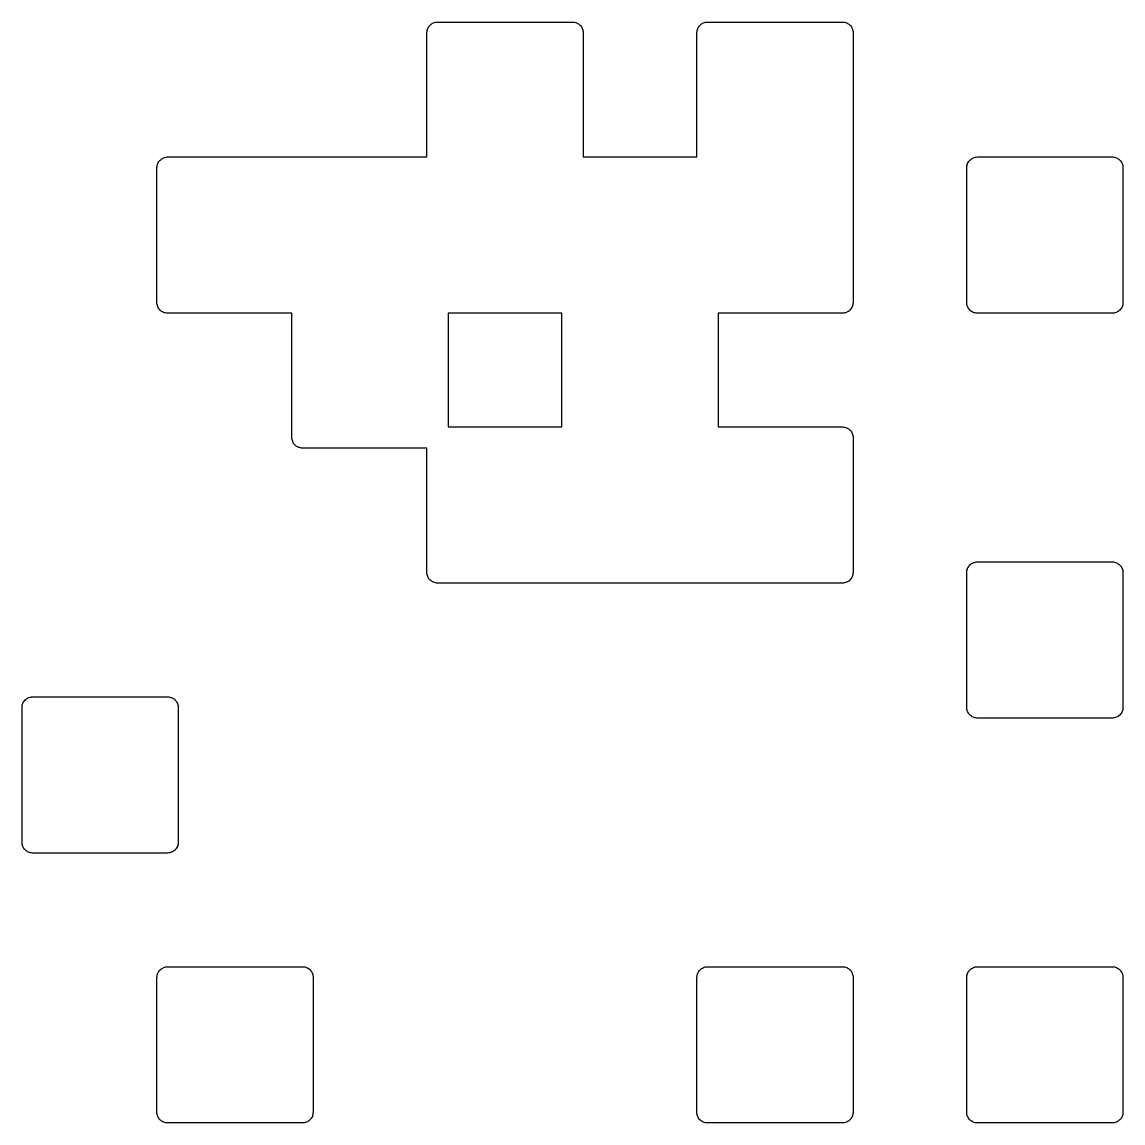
# Model space of a CAD drawing. Extents: x 87.8 to 165.7, y -96.9 to -84.9.
# Drawn here: x 160.48 to 165.66, y -96.24 to -91.06 of the extents above; entities that cross this region are included whole.
import ezdxf

# ---------------------------------------------------------------- set-up
doc = ezdxf.new("R2010")
doc.units = 0
doc.layers.add('BLACK', color=7, linetype='CONTINUOUS')

msp = doc.modelspace()

# ---------------------------------------------------------------- linework, layer by layer
at = {"layer": 'BLACK', "linetype": 'CONTINUOUS'}
for p, q in [((162.41, -91.0658), (162.414, -91.0636)), ((162.414, -91.0634), (162.419, -91.0621)), ((162.414, -91.0635), (162.414, -91.0634)), ((162.414, -91.0636), (162.414, -91.0635)), ((162.419, -91.0621), (162.423, -91.0608)), ((162.423, -91.0608), (162.423, -91.0607)), ((162.423, -91.0607), (162.424, -91.0607)), ((162.424, -91.0607), (162.428, -91.0603)), ((162.428, -91.0603), (162.433, -91.0598)), ((162.433, -91.0598), (163.068, -91.0598)), ((163.068, -91.0598), (163.068, -91.0598)), ((163.068, -91.0598), (163.068, -91.0598)), ((163.068, -91.0598), (163.068, -91.0598)), ((163.068, -91.0598), (163.069, -91.0598)), ((163.069, -91.0598), (163.073, -91.0603)), ((163.073, -91.0603), (163.078, -91.0608)), ((163.078, -91.0608), (163.078, -91.0609)), ((163.078, -91.0609), (163.078, -91.0609)), ((163.078, -91.0609), (163.083, -91.0623)), ((163.083, -91.0623), (163.087, -91.0637)), ((163.087, -91.0637), (163.088, -91.0638)), ((163.088, -91.0638), (163.088, -91.0638)), ((163.088, -91.0638), (163.092, -91.0661)), ((163.68, -91.0658), (163.684, -91.0636)), ((163.684, -91.0634), (163.689, -91.0621)), ((163.684, -91.0635), (163.684, -91.0634)), ((163.684, -91.0636), (163.684, -91.0635)), ((163.689, -91.0621), (163.693, -91.0608)), ((163.693, -91.0608), (163.693, -91.0607)), ((163.693, -91.0607), (163.694, -91.0607)), ((163.694, -91.0607), (163.698, -91.0603)), ((163.698, -91.0603), (163.703, -91.0598)), ((163.703, -91.0598), (164.338, -91.0598)), ((164.338, -91.0598), (164.338, -91.0598)), ((164.338, -91.0598), (164.338, -91.0598)), ((164.338, -91.0598), (164.338, -91.0598)), ((164.338, -91.0598), (164.339, -91.0598)), ((164.339, -91.0598), (164.343, -91.0603)), ((164.343, -91.0603), (164.348, -91.0608)), ((164.348, -91.0608), (164.348, -91.0609)), ((164.348, -91.0609), (164.348, -91.0609)), ((164.348, -91.0609), (164.353, -91.0623)), ((164.353, -91.0623), (164.357, -91.0637)), ((164.357, -91.0637), (164.358, -91.0638)), ((164.358, -91.0638), (164.358, -91.0638)), ((164.358, -91.0638), (164.362, -91.0661)), ((162.383, -91.1091), (162.384, -91.1045)), ((162.383, -91.1094), (162.383, -91.1091)), ((162.383, -91.1095), (162.383, -91.1094)), ((162.383, -91.1098), (162.383, -91.1095)), ((162.383, -91.1095), (162.383, -91.1095)), ((162.383, -91.6948), (162.383, -91.1098)), ((162.384, -91.0994), (162.386, -91.0949)), ((162.384, -91.0996), (162.384, -91.0994)), ((162.384, -91.0997), (162.384, -91.0996)), ((162.384, -91.1045), (162.384, -91.0997)), ((162.386, -91.0949), (162.387, -91.0904)), ((162.387, -91.0901), (162.389, -91.086)), ((162.387, -91.0903), (162.387, -91.0901)), ((162.387, -91.0904), (162.387, -91.0903)), ((162.389, -91.086), (162.392, -91.0818)), ((162.392, -91.0816), (162.395, -91.078)), ((162.392, -91.0817), (162.392, -91.0816)), ((162.392, -91.0818), (162.392, -91.0817)), ((162.395, -91.078), (162.398, -91.0743)), ((162.398, -91.0741), (162.402, -91.0712)), ((162.398, -91.0742), (162.398, -91.0741)), ((162.398, -91.0743), (162.398, -91.0742)), ((162.402, -91.0712), (162.405, -91.0682)), ((162.405, -91.0681), (162.406, -91.068)), ((162.405, -91.0682), (162.405, -91.0681)), ((162.406, -91.068), (162.41, -91.0658)), ((163.092, -91.0661), (163.096, -91.0683)), ((163.096, -91.0683), (163.096, -91.0685)), ((163.096, -91.0685), (163.096, -91.0685)), ((163.096, -91.0685), (163.1, -91.0715)), ((163.1, -91.0715), (163.103, -91.0746)), ((163.103, -91.0746), (163.104, -91.0747)), ((163.104, -91.0747), (163.104, -91.0748)), ((163.104, -91.0748), (163.107, -91.0784)), ((163.107, -91.0784), (163.11, -91.0821)), ((163.11, -91.0821), (163.11, -91.0823)), ((163.11, -91.0823), (163.11, -91.0824)), ((163.11, -91.0824), (163.112, -91.0865)), ((163.112, -91.0865), (163.114, -91.0907)), ((163.114, -91.0907), (163.114, -91.0909)), ((163.114, -91.0909), (163.114, -91.0911)), ((163.114, -91.0911), (163.116, -91.0955)), ((163.116, -91.0955), (163.117, -91.1001)), ((163.117, -91.1001), (163.117, -91.1003)), ((163.117, -91.1003), (163.117, -91.1004)), ((163.117, -91.1004), (163.118, -91.1051)), ((163.118, -91.1051), (163.118, -91.1098)), ((163.118, -91.1098), (163.118, -91.6948)), ((163.653, -91.1091), (163.654, -91.1045)), ((163.653, -91.1094), (163.653, -91.1091)), ((163.653, -91.1095), (163.653, -91.1094)), ((163.653, -91.1098), (163.653, -91.1095)), ((163.653, -91.1095), (163.653, -91.1095)), ((163.653, -91.6948), (163.653, -91.1098)), ((163.654, -91.0994), (163.656, -91.0949)), ((163.654, -91.0996), (163.654, -91.0994)), ((163.654, -91.0997), (163.654, -91.0996)), ((163.654, -91.1045), (163.654, -91.0997)), ((163.656, -91.0949), (163.657, -91.0904)), ((163.657, -91.0901), (163.659, -91.086)), ((163.657, -91.0903), (163.657, -91.0901)), ((163.657, -91.0904), (163.657, -91.0903)), ((163.659, -91.086), (163.662, -91.0818)), ((163.662, -91.0816), (163.665, -91.078)), ((163.662, -91.0817), (163.662, -91.0816)), ((163.662, -91.0818), (163.662, -91.0817)), ((163.665, -91.078), (163.668, -91.0743)), ((163.668, -91.0741), (163.672, -91.0712)), ((163.668, -91.0742), (163.668, -91.0741)), ((163.668, -91.0743), (163.668, -91.0742)), ((163.672, -91.0712), (163.675, -91.0682)), ((163.675, -91.0681), (163.676, -91.068)), ((163.675, -91.0682), (163.675, -91.0681)), ((163.676, -91.068), (163.68, -91.0658)), ((164.362, -91.0661), (164.366, -91.0683)), ((164.366, -91.0683), (164.366, -91.0685)), ((164.366, -91.0685), (164.366, -91.0685)), ((164.366, -91.0685), (164.37, -91.0715)), ((164.37, -91.0715), (164.373, -91.0746)), ((164.373, -91.0746), (164.374, -91.0747)), ((164.374, -91.0747), (164.374, -91.0748)), ((164.374, -91.0748), (164.377, -91.0784)), ((164.377, -91.0784), (164.38, -91.0821)), ((164.38, -91.0821), (164.38, -91.0823)), ((164.38, -91.0823), (164.38, -91.0824)), ((164.38, -91.0824), (164.382, -91.0865)), ((164.382, -91.0865), (164.384, -91.0907)), ((164.384, -91.0907), (164.384, -91.0909)), ((164.384, -91.0909), (164.384, -91.0911)), ((164.384, -91.0911), (164.386, -91.0955)), ((164.386, -91.0955), (164.387, -91.1001)), ((164.387, -91.1001), (164.387, -91.1003)), ((164.387, -91.1003), (164.387, -91.1004)), ((164.387, -91.1004), (164.388, -91.1051)), ((164.388, -91.1051), (164.388, -91.1098)), ((164.388, -91.1098), (164.388, -92.3798)), ((161.114, -91.7344), (161.116, -91.7299)), ((161.114, -91.7346), (161.114, -91.7344)), ((161.114, -91.7347), (161.114, -91.7346)), ((161.114, -91.7395), (161.114, -91.7347)), ((161.116, -91.7299), (161.117, -91.7254)), ((161.117, -91.7251), (161.119, -91.721)), ((161.117, -91.7253), (161.117, -91.7251)), ((161.117, -91.7254), (161.117, -91.7253)), ((161.119, -91.721), (161.122, -91.7168)), ((161.122, -91.7166), (161.125, -91.713)), ((161.122, -91.7167), (161.122, -91.7166)), ((161.122, -91.7168), (161.122, -91.7167)), ((161.125, -91.713), (161.128, -91.7093)), ((161.128, -91.7091), (161.132, -91.7062)), ((161.128, -91.7092), (161.128, -91.7091)), ((161.128, -91.7093), (161.128, -91.7092)), ((161.132, -91.7062), (161.135, -91.7032)), ((161.135, -91.7031), (161.136, -91.703)), ((161.135, -91.7032), (161.135, -91.7031)), ((161.136, -91.703), (161.14, -91.7008)), ((161.14, -91.7008), (161.144, -91.6986)), ((161.144, -91.6984), (161.149, -91.6971)), ((161.144, -91.6985), (161.144, -91.6984)), ((161.144, -91.6986), (161.144, -91.6985)), ((161.149, -91.6971), (161.153, -91.6958)), ((161.153, -91.6958), (161.153, -91.6957)), ((161.153, -91.6957), (161.154, -91.6957)), ((161.154, -91.6957), (161.158, -91.6953)), ((161.158, -91.6953), (161.163, -91.6948)), ((161.163, -91.6948), (162.383, -91.6948)), ((163.118, -91.6948), (163.653, -91.6948)), ((164.924, -91.7344), (164.926, -91.7299)), ((164.924, -91.7346), (164.924, -91.7344)), ((164.924, -91.7347), (164.924, -91.7346)), ((164.924, -91.7395), (164.924, -91.7347)), ((164.926, -91.7299), (164.927, -91.7254)), ((164.927, -91.7251), (164.929, -91.721)), ((164.927, -91.7253), (164.927, -91.7251)), ((164.927, -91.7254), (164.927, -91.7253)), ((164.929, -91.721), (164.932, -91.7168)), ((164.932, -91.7166), (164.935, -91.713)), ((164.932, -91.7167), (164.932, -91.7166)), ((164.932, -91.7168), (164.932, -91.7167)), ((164.935, -91.713), (164.938, -91.7093)), ((164.938, -91.7091), (164.942, -91.7062)), ((164.938, -91.7092), (164.938, -91.7091)), ((164.938, -91.7093), (164.938, -91.7092)), ((164.942, -91.7062), (164.945, -91.7032)), ((164.945, -91.7031), (164.946, -91.703)), ((164.945, -91.7032), (164.945, -91.7031)), ((164.946, -91.703), (164.95, -91.7008)), ((164.95, -91.7008), (164.954, -91.6986)), ((164.954, -91.6984), (164.959, -91.6971)), ((164.954, -91.6985), (164.954, -91.6984)), ((164.954, -91.6986), (164.954, -91.6985)), ((164.959, -91.6971), (164.963, -91.6958)), ((164.963, -91.6958), (164.963, -91.6957)), ((164.963, -91.6957), (164.964, -91.6957)), ((164.964, -91.6957), (164.968, -91.6953)), ((164.968, -91.6953), (164.973, -91.6948)), ((164.973, -91.6948), (165.608, -91.6948)), ((165.608, -91.6948), (165.608, -91.6948)), ((165.608, -91.6948), (165.608, -91.6948)), ((165.608, -91.6948), (165.609, -91.6948)), ((165.608, -91.6948), (165.608, -91.6948)), ((165.609, -91.6948), (165.613, -91.6953)), ((165.613, -91.6953), (165.618, -91.6958)), ((165.618, -91.6958), (165.618, -91.6959)), ((165.618, -91.6959), (165.618, -91.6959)), ((165.618, -91.6959), (165.623, -91.6973)), ((165.623, -91.6973), (165.627, -91.6987)), ((165.627, -91.6987), (165.628, -91.6988)), ((165.628, -91.6988), (165.628, -91.6988)), ((165.628, -91.6988), (165.632, -91.7011)), ((165.632, -91.7011), (165.636, -91.7033)), ((165.636, -91.7033), (165.636, -91.7035)), ((165.636, -91.7035), (165.636, -91.7035)), ((165.636, -91.7035), (165.64, -91.7065)), ((165.64, -91.7065), (165.643, -91.7096)), ((165.643, -91.7096), (165.644, -91.7097)), ((165.644, -91.7097), (165.644, -91.7098)), ((165.644, -91.7098), (165.647, -91.7134)), ((165.647, -91.7134), (165.65, -91.7171)), ((165.65, -91.7171), (165.65, -91.7173)), ((165.65, -91.7173), (165.65, -91.7174)), ((165.65, -91.7174), (165.652, -91.7215)), ((165.652, -91.7215), (165.654, -91.7257)), ((165.654, -91.7257), (165.654, -91.7259)), ((165.654, -91.7259), (165.654, -91.7261)), ((165.654, -91.7261), (165.656, -91.7305)), ((165.656, -91.7305), (165.657, -91.7351)), ((165.657, -91.7351), (165.657, -91.7353)), ((165.657, -91.7353), (165.657, -91.7354)), ((165.657, -91.7354), (165.658, -91.7401)), ((161.113, -91.7441), (161.114, -91.7395)), ((161.113, -91.7444), (161.113, -91.7441)), ((161.113, -91.7445), (161.113, -91.7444)), ((161.113, -91.7448), (161.113, -91.7445)), ((161.113, -91.7445), (161.113, -91.7445)), ((161.113, -92.3798), (161.113, -91.7448)), ((164.923, -91.7441), (164.924, -91.7395)), ((164.923, -91.7444), (164.923, -91.7441)), ((164.923, -91.7445), (164.923, -91.7444)), ((164.923, -91.7448), (164.923, -91.7445)), ((164.923, -91.7445), (164.923, -91.7445)), ((164.923, -92.3798), (164.923, -91.7448)), ((165.658, -91.7401), (165.658, -91.7448)), ((165.658, -91.7448), (165.658, -92.3798)), ((161.113, -92.3845), (161.113, -92.3798)), ((161.114, -92.3892), (161.113, -92.3845)), ((161.114, -92.3893), (161.114, -92.3892)), ((161.114, -92.3895), (161.114, -92.3893)), ((161.115, -92.3941), (161.114, -92.3895)), ((161.117, -92.3985), (161.115, -92.3941)), ((161.117, -92.3987), (161.117, -92.3985)), ((161.117, -92.3989), (161.117, -92.3987)), ((161.119, -92.4031), (161.117, -92.3989)), ((161.121, -92.4072), (161.119, -92.4031)), ((161.121, -92.4073), (161.121, -92.4072)), ((161.121, -92.4075), (161.121, -92.4073)), ((161.124, -92.4112), (161.121, -92.4075)), ((161.127, -92.4148), (161.124, -92.4112)), ((164.379, -92.408), (164.376, -92.4116)), ((164.382, -92.4036), (164.379, -92.4078)), ((164.379, -92.4078), (164.379, -92.4079)), ((164.379, -92.4079), (164.379, -92.408)), ((164.384, -92.3995), (164.382, -92.4036)), ((164.385, -92.3947), (164.384, -92.3992)), ((164.384, -92.3992), (164.384, -92.3993)), ((164.384, -92.3993), (164.384, -92.3995)), ((164.387, -92.3902), (164.385, -92.3947)), ((164.388, -92.3805), (164.387, -92.3851)), ((164.387, -92.3851), (164.387, -92.3899)), ((164.387, -92.3899), (164.387, -92.39)), ((164.387, -92.39), (164.387, -92.3902)), ((164.388, -92.3798), (164.388, -92.3801)), ((164.388, -92.3801), (164.388, -92.3801)), ((164.388, -92.3801), (164.388, -92.3802)), ((164.388, -92.3802), (164.388, -92.3805)), ((164.923, -92.3845), (164.923, -92.3798)), ((164.924, -92.3892), (164.923, -92.3845)), ((164.924, -92.3893), (164.924, -92.3892)), ((164.924, -92.3895), (164.924, -92.3893)), ((164.925, -92.3941), (164.924, -92.3895)), ((164.927, -92.3985), (164.925, -92.3941)), ((164.927, -92.3987), (164.927, -92.3985)), ((164.927, -92.3989), (164.927, -92.3987)), ((164.929, -92.4031), (164.927, -92.3989)), ((164.931, -92.4072), (164.929, -92.4031)), ((164.931, -92.4073), (164.931, -92.4072)), ((164.931, -92.4075), (164.931, -92.4073)), ((164.934, -92.4112), (164.931, -92.4075)), ((164.937, -92.4148), (164.934, -92.4112)), ((165.649, -92.408), (165.646, -92.4116)), ((165.652, -92.4036), (165.649, -92.4078)), ((165.649, -92.4078), (165.649, -92.4079)), ((165.649, -92.4079), (165.649, -92.408)), ((165.654, -92.3995), (165.652, -92.4036)), ((165.655, -92.3947), (165.654, -92.3992)), ((165.654, -92.3992), (165.654, -92.3993)), ((165.654, -92.3993), (165.654, -92.3995)), ((165.657, -92.3902), (165.655, -92.3947)), ((165.658, -92.3805), (165.657, -92.3851)), ((165.657, -92.3851), (165.657, -92.3899)), ((165.657, -92.3899), (165.657, -92.39)), ((165.657, -92.39), (165.657, -92.3902)), ((165.658, -92.3798), (165.658, -92.3801)), ((165.658, -92.3801), (165.658, -92.3801)), ((165.658, -92.3801), (165.658, -92.3802)), ((165.658, -92.3802), (165.658, -92.3805)), ((161.127, -92.4149), (161.127, -92.4148)), ((161.128, -92.415), (161.127, -92.4149)), ((161.131, -92.4181), (161.128, -92.415)), ((161.135, -92.4211), (161.131, -92.4181)), ((161.135, -92.4213), (161.135, -92.4211)), ((161.135, -92.4211), (161.135, -92.4211)), ((161.139, -92.4235), (161.135, -92.4213)), ((161.143, -92.4258), (161.139, -92.4235)), ((161.144, -92.4259), (161.143, -92.4258)), ((161.143, -92.4258), (161.143, -92.4258)), ((161.148, -92.4273), (161.144, -92.4259)), ((161.153, -92.4287), (161.148, -92.4273)), ((161.153, -92.4288), (161.153, -92.4287)), ((161.153, -92.4287), (161.153, -92.4287)), ((161.158, -92.4293), (161.153, -92.4288)), ((161.162, -92.4298), (161.158, -92.4293)), ((161.163, -92.4298), (161.162, -92.4298)), ((161.748, -92.4298), (161.163, -92.4298)), ((161.163, -92.4298), (161.163, -92.4298)), ((161.163, -92.4298), (161.163, -92.4298)), ((161.163, -92.4298), (161.163, -92.4298)), ((161.748, -93.0148), (161.748, -92.4298)), ((162.483, -92.4298), (162.483, -92.9648)), ((163.018, -92.4298), (162.483, -92.4298)), ((163.018, -92.9648), (163.018, -92.4298)), ((164.338, -92.4298), (163.753, -92.4298)), ((163.753, -92.4298), (163.753, -92.9648)), ((164.343, -92.4293), (164.338, -92.4298)), ((164.347, -92.4289), (164.343, -92.4293)), ((164.348, -92.4289), (164.347, -92.4289)), ((164.352, -92.4275), (164.348, -92.4288)), ((164.348, -92.4288), (164.348, -92.4289)), ((164.357, -92.4262), (164.352, -92.4275)), ((164.361, -92.4238), (164.357, -92.426)), ((164.357, -92.426), (164.357, -92.4261)), ((164.357, -92.4261), (164.357, -92.4262)), ((164.365, -92.4216), (164.361, -92.4238)), ((164.366, -92.4215), (164.365, -92.4216)), ((164.369, -92.4184), (164.366, -92.4214)), ((164.366, -92.4214), (164.366, -92.4215)), ((164.373, -92.4155), (164.369, -92.4184)), ((164.376, -92.4116), (164.373, -92.4153)), ((164.373, -92.4153), (164.373, -92.4154)), ((164.373, -92.4154), (164.373, -92.4155)), ((164.937, -92.4149), (164.937, -92.4148)), ((164.938, -92.415), (164.937, -92.4149)), ((164.941, -92.4181), (164.938, -92.415)), ((164.945, -92.4211), (164.941, -92.4181)), ((164.945, -92.4213), (164.945, -92.4211)), ((164.945, -92.4211), (164.945, -92.4211)), ((164.949, -92.4235), (164.945, -92.4213)), ((164.953, -92.4258), (164.949, -92.4235)), ((164.954, -92.4259), (164.953, -92.4258)), ((164.953, -92.4258), (164.953, -92.4258)), ((164.958, -92.4273), (164.954, -92.4259)), ((164.963, -92.4287), (164.958, -92.4273)), ((164.963, -92.4288), (164.963, -92.4287)), ((164.963, -92.4287), (164.963, -92.4287)), ((164.968, -92.4293), (164.963, -92.4288)), ((164.972, -92.4298), (164.968, -92.4293)), ((164.973, -92.4298), (164.972, -92.4298)), ((165.608, -92.4298), (164.973, -92.4298)), ((164.973, -92.4298), (164.973, -92.4298)), ((164.973, -92.4298), (164.973, -92.4298)), ((164.973, -92.4298), (164.973, -92.4298)), ((165.613, -92.4293), (165.608, -92.4298)), ((165.617, -92.4289), (165.613, -92.4293)), ((165.618, -92.4289), (165.617, -92.4289)), ((165.622, -92.4275), (165.618, -92.4288)), ((165.618, -92.4288), (165.618, -92.4289)), ((165.627, -92.4262), (165.622, -92.4275)), ((165.631, -92.4238), (165.627, -92.426)), ((165.627, -92.426), (165.627, -92.4261)), ((165.627, -92.4261), (165.627, -92.4262)), ((165.635, -92.4216), (165.631, -92.4238)), ((165.636, -92.4215), (165.635, -92.4216)), ((165.639, -92.4184), (165.636, -92.4214)), ((165.636, -92.4214), (165.636, -92.4215)), ((165.643, -92.4155), (165.639, -92.4184)), ((165.646, -92.4116), (165.643, -92.4153)), ((165.643, -92.4153), (165.643, -92.4154)), ((165.643, -92.4154), (165.643, -92.4155)), ((162.483, -92.9648), (163.018, -92.9648)), ((163.753, -92.9648), (164.338, -92.9648)), ((164.338, -92.9648), (164.338, -92.9648)), ((164.338, -92.9648), (164.338, -92.9648)), ((164.338, -92.9648), (164.338, -92.9648)), ((164.338, -92.9648), (164.339, -92.9648)), ((164.339, -92.9648), (164.343, -92.9653)), ((164.343, -92.9653), (164.348, -92.9658)), ((164.348, -92.9658), (164.348, -92.9659)), ((164.348, -92.9659), (164.348, -92.9659)), ((164.348, -92.9659), (164.353, -92.9673)), ((164.353, -92.9673), (164.357, -92.9687)), ((164.357, -92.9687), (164.358, -92.9688)), ((164.358, -92.9688), (164.358, -92.9688)), ((164.358, -92.9688), (164.362, -92.9711)), ((164.362, -92.9711), (164.366, -92.9733)), ((164.366, -92.9733), (164.366, -92.9735)), ((164.366, -92.9735), (164.366, -92.9735)), ((164.366, -92.9735), (164.37, -92.9765)), ((164.37, -92.9765), (164.373, -92.9796)), ((164.373, -92.9796), (164.374, -92.9797)), ((164.374, -92.9797), (164.374, -92.9798)), ((164.374, -92.9798), (164.377, -92.9834)), ((161.748, -93.0195), (161.748, -93.0148)), ((161.749, -93.0242), (161.748, -93.0195)), ((161.749, -93.0243), (161.749, -93.0242)), ((161.749, -93.0245), (161.749, -93.0243)), ((161.75, -93.0291), (161.749, -93.0245)), ((161.752, -93.0335), (161.75, -93.0291)), ((164.377, -92.9834), (164.38, -92.9871)), ((164.38, -92.9871), (164.38, -92.9873)), ((164.38, -92.9873), (164.38, -92.9874)), ((164.38, -92.9874), (164.382, -92.9915)), ((164.382, -92.9915), (164.384, -92.9957)), ((164.384, -92.9957), (164.384, -92.9959)), ((164.384, -92.9959), (164.384, -92.9961)), ((164.384, -92.9961), (164.386, -93.0005)), ((164.386, -93.0005), (164.387, -93.0051)), ((164.387, -93.0051), (164.387, -93.0053)), ((164.387, -93.0053), (164.387, -93.0054)), ((164.387, -93.0054), (164.388, -93.0101)), ((164.388, -93.0101), (164.388, -93.0148)), ((164.388, -93.0148), (164.388, -93.6498)), ((161.752, -93.0337), (161.752, -93.0335)), ((161.752, -93.0339), (161.752, -93.0337)), ((161.754, -93.0381), (161.752, -93.0339)), ((161.756, -93.0422), (161.754, -93.0381)), ((161.756, -93.0423), (161.756, -93.0422)), ((161.756, -93.0425), (161.756, -93.0423)), ((161.759, -93.0462), (161.756, -93.0425)), ((161.762, -93.0498), (161.759, -93.0462)), ((161.762, -93.0499), (161.762, -93.0498)), ((161.763, -93.05), (161.762, -93.0499)), ((161.766, -93.0531), (161.763, -93.05)), ((161.77, -93.0561), (161.766, -93.0531)), ((161.77, -93.0563), (161.77, -93.0561)), ((161.77, -93.0561), (161.77, -93.0561)), ((161.774, -93.0585), (161.77, -93.0563)), ((161.778, -93.0608), (161.774, -93.0585)), ((161.779, -93.0609), (161.778, -93.0608)), ((161.778, -93.0608), (161.778, -93.0608)), ((161.783, -93.0623), (161.779, -93.0609)), ((161.788, -93.0637), (161.783, -93.0623)), ((161.788, -93.0638), (161.788, -93.0637)), ((161.788, -93.0637), (161.788, -93.0637)), ((161.793, -93.0643), (161.788, -93.0638)), ((161.797, -93.0648), (161.793, -93.0643)), ((161.798, -93.0648), (161.797, -93.0648)), ((162.383, -93.0648), (161.798, -93.0648)), ((161.798, -93.0648), (161.798, -93.0648)), ((161.798, -93.0648), (161.798, -93.0648)), ((161.798, -93.0648), (161.798, -93.0648)), ((162.383, -93.6498), (162.383, -93.0648)), ((164.954, -93.6034), (164.959, -93.6021)), ((164.959, -93.6021), (164.963, -93.6008)), ((164.963, -93.6008), (164.963, -93.6007)), ((164.963, -93.6007), (164.964, -93.6007)), ((164.964, -93.6007), (164.968, -93.6003)), ((164.968, -93.6003), (164.973, -93.5998)), ((164.973, -93.5998), (165.608, -93.5998)), ((165.608, -93.5998), (165.608, -93.5998)), ((165.608, -93.5998), (165.608, -93.5998)), ((165.608, -93.5998), (165.609, -93.5998)), ((165.608, -93.5998), (165.608, -93.5998)), ((165.609, -93.5998), (165.613, -93.6003)), ((165.613, -93.6003), (165.618, -93.6008)), ((165.618, -93.6008), (165.618, -93.6009)), ((165.618, -93.6009), (165.618, -93.6009)), ((165.618, -93.6009), (165.623, -93.6023)), ((165.623, -93.6023), (165.627, -93.6037)), ((162.383, -93.6545), (162.383, -93.6498)), ((164.388, -93.6505), (164.387, -93.6551)), ((164.388, -93.6498), (164.388, -93.6501)), ((164.388, -93.6501), (164.388, -93.6501)), ((164.388, -93.6501), (164.388, -93.6502)), ((164.388, -93.6502), (164.388, -93.6505)), ((164.923, -93.6491), (164.924, -93.6445)), ((164.923, -93.6494), (164.923, -93.6491)), ((164.923, -93.6495), (164.923, -93.6494)), ((164.923, -93.6498), (164.923, -93.6495)), ((164.923, -93.6495), (164.923, -93.6495)), ((164.923, -94.2848), (164.923, -93.6498)), ((164.924, -93.6394), (164.926, -93.6349)), ((164.924, -93.6396), (164.924, -93.6394)), ((164.924, -93.6397), (164.924, -93.6396)), ((164.924, -93.6445), (164.924, -93.6397)), ((164.926, -93.6349), (164.927, -93.6304)), ((164.927, -93.6301), (164.929, -93.626)), ((164.927, -93.6303), (164.927, -93.6301)), ((164.927, -93.6304), (164.927, -93.6303)), ((164.929, -93.626), (164.932, -93.6218)), ((164.932, -93.6216), (164.935, -93.618)), ((164.932, -93.6217), (164.932, -93.6216)), ((164.932, -93.6218), (164.932, -93.6217)), ((164.935, -93.618), (164.938, -93.6143)), ((164.938, -93.6141), (164.942, -93.6112)), ((164.938, -93.6142), (164.938, -93.6141)), ((164.938, -93.6143), (164.938, -93.6142)), ((164.942, -93.6112), (164.945, -93.6082)), ((164.945, -93.6081), (164.946, -93.608)), ((164.945, -93.6082), (164.945, -93.6081)), ((164.946, -93.608), (164.95, -93.6058)), ((164.95, -93.6058), (164.954, -93.6036)), ((164.954, -93.6035), (164.954, -93.6034)), ((164.954, -93.6036), (164.954, -93.6035)), ((165.627, -93.6037), (165.628, -93.6038)), ((165.628, -93.6038), (165.628, -93.6038)), ((165.628, -93.6038), (165.632, -93.6061)), ((165.632, -93.6061), (165.636, -93.6083)), ((165.636, -93.6083), (165.636, -93.6085)), ((165.636, -93.6085), (165.636, -93.6085)), ((165.636, -93.6085), (165.64, -93.6115)), ((165.64, -93.6115), (165.643, -93.6146)), ((165.643, -93.6146), (165.644, -93.6147)), ((165.644, -93.6147), (165.644, -93.6148)), ((165.644, -93.6148), (165.647, -93.6184)), ((165.647, -93.6184), (165.65, -93.6221)), ((165.65, -93.6221), (165.65, -93.6223)), ((165.65, -93.6223), (165.65, -93.6224)), ((165.65, -93.6224), (165.652, -93.6265)), ((165.652, -93.6265), (165.654, -93.6307)), ((165.654, -93.6307), (165.654, -93.6309)), ((165.654, -93.6309), (165.654, -93.6311)), ((165.654, -93.6311), (165.656, -93.6355)), ((165.656, -93.6355), (165.657, -93.6401)), ((165.657, -93.6401), (165.657, -93.6403)), ((165.657, -93.6403), (165.657, -93.6404)), ((165.657, -93.6404), (165.658, -93.6451)), ((165.658, -93.6451), (165.658, -93.6498)), ((165.658, -93.6498), (165.658, -94.2848)), ((162.384, -93.6592), (162.383, -93.6545)), ((162.384, -93.6593), (162.384, -93.6592)), ((162.384, -93.6595), (162.384, -93.6593)), ((162.385, -93.6641), (162.384, -93.6595)), ((162.387, -93.6685), (162.385, -93.6641)), ((162.387, -93.6687), (162.387, -93.6685)), ((162.387, -93.6689), (162.387, -93.6687)), ((162.389, -93.6731), (162.387, -93.6689)), ((162.391, -93.6772), (162.389, -93.6731)), ((162.391, -93.6773), (162.391, -93.6772)), ((162.391, -93.6775), (162.391, -93.6773)), ((162.394, -93.6812), (162.391, -93.6775)), ((162.397, -93.6848), (162.394, -93.6812)), ((162.397, -93.6849), (162.397, -93.6848)), ((162.398, -93.685), (162.397, -93.6849)), ((162.401, -93.6881), (162.398, -93.685)), ((162.405, -93.6911), (162.401, -93.6881)), ((162.405, -93.6913), (162.405, -93.6911)), ((162.405, -93.6911), (162.405, -93.6911)), ((162.409, -93.6935), (162.405, -93.6913)), ((162.413, -93.6958), (162.409, -93.6935)), ((162.414, -93.6959), (162.413, -93.6958)), ((162.413, -93.6958), (162.413, -93.6958)), ((162.418, -93.6973), (162.414, -93.6959)), ((162.423, -93.6987), (162.418, -93.6973)), ((162.423, -93.6988), (162.423, -93.6987)), ((162.423, -93.6987), (162.423, -93.6987)), ((162.428, -93.6993), (162.423, -93.6988)), ((162.432, -93.6998), (162.428, -93.6993)), ((162.433, -93.6998), (162.432, -93.6998)), ((164.338, -93.6998), (162.433, -93.6998)), ((162.433, -93.6998), (162.433, -93.6998)), ((162.433, -93.6998), (162.433, -93.6998)), ((162.433, -93.6998), (162.433, -93.6998)), ((164.343, -93.6993), (164.338, -93.6998)), ((164.347, -93.6989), (164.343, -93.6993)), ((164.348, -93.6989), (164.347, -93.6989)), ((164.352, -93.6975), (164.348, -93.6988)), ((164.348, -93.6988), (164.348, -93.6989)), ((164.357, -93.6962), (164.352, -93.6975)), ((164.361, -93.6938), (164.357, -93.696)), ((164.357, -93.696), (164.357, -93.6961)), ((164.357, -93.6961), (164.357, -93.6962)), ((164.365, -93.6916), (164.361, -93.6938)), ((164.366, -93.6915), (164.365, -93.6916)), ((164.369, -93.6884), (164.366, -93.6914)), ((164.366, -93.6914), (164.366, -93.6915)), ((164.373, -93.6855), (164.369, -93.6884)), ((164.376, -93.6816), (164.373, -93.6853)), ((164.373, -93.6853), (164.373, -93.6854)), ((164.373, -93.6854), (164.373, -93.6855)), ((164.379, -93.678), (164.376, -93.6816)), ((164.382, -93.6736), (164.379, -93.6778)), ((164.379, -93.6778), (164.379, -93.6779)), ((164.379, -93.6779), (164.379, -93.678)), ((164.384, -93.6695), (164.382, -93.6736)), ((164.385, -93.6647), (164.384, -93.6692)), ((164.384, -93.6692), (164.384, -93.6693)), ((164.384, -93.6693), (164.384, -93.6695)), ((164.387, -93.6602), (164.385, -93.6647)), ((164.387, -93.6551), (164.387, -93.6599)), ((164.387, -93.6599), (164.387, -93.66)), ((164.387, -93.66), (164.387, -93.6602)), ((160.479, -94.2744), (160.481, -94.2699)), ((160.479, -94.2746), (160.479, -94.2744)), ((160.479, -94.2747), (160.479, -94.2746)), ((160.479, -94.2795), (160.479, -94.2747)), ((160.481, -94.2699), (160.482, -94.2654)), ((160.482, -94.2651), (160.484, -94.261)), ((160.482, -94.2653), (160.482, -94.2651)), ((160.482, -94.2654), (160.482, -94.2653)), ((160.484, -94.261), (160.487, -94.2568)), ((160.487, -94.2566), (160.49, -94.253)), ((160.487, -94.2567), (160.487, -94.2566)), ((160.487, -94.2568), (160.487, -94.2567)), ((160.49, -94.253), (160.493, -94.2493)), ((160.493, -94.2491), (160.497, -94.2462)), ((160.493, -94.2492), (160.493, -94.2491)), ((160.493, -94.2493), (160.493, -94.2492)), ((160.497, -94.2462), (160.5, -94.2432)), ((160.5, -94.2431), (160.501, -94.243)), ((160.5, -94.2432), (160.5, -94.2431)), ((160.501, -94.243), (160.505, -94.2408)), ((160.505, -94.2408), (160.509, -94.2386)), ((160.509, -94.2384), (160.514, -94.2371)), ((160.509, -94.2385), (160.509, -94.2384)), ((160.509, -94.2386), (160.509, -94.2385)), ((160.514, -94.2371), (160.518, -94.2358)), ((160.518, -94.2358), (160.518, -94.2357)), ((160.518, -94.2357), (160.519, -94.2357)), ((160.519, -94.2357), (160.523, -94.2353)), ((160.523, -94.2353), (160.528, -94.2348)), ((160.528, -94.2348), (161.163, -94.2348)), ((161.163, -94.2348), (161.163, -94.2348)), ((161.163, -94.2348), (161.163, -94.2348)), ((161.163, -94.2348), (161.164, -94.2348)), ((161.163, -94.2348), (161.163, -94.2348)), ((161.164, -94.2348), (161.168, -94.2353)), ((161.168, -94.2353), (161.173, -94.2358)), ((161.173, -94.2358), (161.173, -94.2359)), ((161.173, -94.2359), (161.173, -94.2359)), ((161.173, -94.2359), (161.178, -94.2373)), ((161.178, -94.2373), (161.182, -94.2387)), ((161.182, -94.2387), (161.183, -94.2388)), ((161.183, -94.2388), (161.183, -94.2388)), ((161.183, -94.2388), (161.187, -94.2411)), ((161.187, -94.2411), (161.191, -94.2433)), ((161.191, -94.2433), (161.191, -94.2435)), ((161.191, -94.2435), (161.191, -94.2435)), ((161.191, -94.2435), (161.195, -94.2465)), ((161.195, -94.2465), (161.198, -94.2496)), ((161.198, -94.2496), (161.199, -94.2497)), ((161.199, -94.2497), (161.199, -94.2498)), ((161.199, -94.2498), (161.202, -94.2534)), ((161.202, -94.2534), (161.205, -94.2571)), ((161.205, -94.2571), (161.205, -94.2573)), ((161.205, -94.2573), (161.205, -94.2574)), ((161.205, -94.2574), (161.207, -94.2615)), ((161.207, -94.2615), (161.209, -94.2657)), ((161.209, -94.2657), (161.209, -94.2659)), ((161.209, -94.2659), (161.209, -94.2661)), ((161.209, -94.2661), (161.211, -94.2705)), ((161.211, -94.2705), (161.212, -94.2751)), ((161.212, -94.2751), (161.212, -94.2753)), ((161.212, -94.2753), (161.212, -94.2754)), ((161.212, -94.2754), (161.213, -94.2801)), ((160.478, -94.2841), (160.479, -94.2795)), ((160.478, -94.2844), (160.478, -94.2841)), ((160.478, -94.2845), (160.478, -94.2844)), ((160.478, -94.2848), (160.478, -94.2845)), ((160.478, -94.2845), (160.478, -94.2845)), ((160.478, -94.9198), (160.478, -94.2848)), ((161.213, -94.2801), (161.213, -94.2848)), ((161.213, -94.2848), (161.213, -94.9198)), ((164.923, -94.2895), (164.923, -94.2848)), ((164.924, -94.2942), (164.923, -94.2895)), ((164.924, -94.2943), (164.924, -94.2942)), ((164.924, -94.2945), (164.924, -94.2943)), ((164.925, -94.2991), (164.924, -94.2945)), ((164.927, -94.3035), (164.925, -94.2991)), ((164.927, -94.3037), (164.927, -94.3035)), ((164.927, -94.3039), (164.927, -94.3037)), ((164.929, -94.3081), (164.927, -94.3039)), ((164.931, -94.3122), (164.929, -94.3081)), ((164.931, -94.3123), (164.931, -94.3122)), ((164.931, -94.3125), (164.931, -94.3123)), ((164.934, -94.3162), (164.931, -94.3125)), ((164.937, -94.3198), (164.934, -94.3162)), ((164.937, -94.3199), (164.937, -94.3198)), ((164.938, -94.32), (164.937, -94.3199)), ((164.941, -94.3231), (164.938, -94.32)), ((164.945, -94.3261), (164.941, -94.3231)), ((164.945, -94.3263), (164.945, -94.3261)), ((164.945, -94.3261), (164.945, -94.3261)), ((164.949, -94.3285), (164.945, -94.3263)), ((165.635, -94.3266), (165.631, -94.3288)), ((165.636, -94.3265), (165.635, -94.3266)), ((165.639, -94.3234), (165.636, -94.3264)), ((165.636, -94.3264), (165.636, -94.3265)), ((165.643, -94.3205), (165.639, -94.3234)), ((165.646, -94.3166), (165.643, -94.3203)), ((165.643, -94.3203), (165.643, -94.3204)), ((165.643, -94.3204), (165.643, -94.3205)), ((165.649, -94.313), (165.646, -94.3166)), ((165.652, -94.3086), (165.649, -94.3128)), ((165.649, -94.3128), (165.649, -94.3129)), ((165.649, -94.3129), (165.649, -94.313)), ((165.654, -94.3045), (165.652, -94.3086)), ((165.655, -94.2997), (165.654, -94.3042)), ((165.654, -94.3042), (165.654, -94.3043)), ((165.654, -94.3043), (165.654, -94.3045)), ((165.657, -94.2952), (165.655, -94.2997)), ((165.658, -94.2855), (165.657, -94.2901)), ((165.657, -94.2901), (165.657, -94.2949)), ((165.657, -94.2949), (165.657, -94.295)), ((165.657, -94.295), (165.657, -94.2952)), ((165.658, -94.2848), (165.658, -94.2851)), ((165.658, -94.2851), (165.658, -94.2851)), ((165.658, -94.2851), (165.658, -94.2852)), ((165.658, -94.2852), (165.658, -94.2855)), ((164.953, -94.3308), (164.949, -94.3285)), ((164.954, -94.3309), (164.953, -94.3308)), ((164.953, -94.3308), (164.953, -94.3308)), ((164.958, -94.3323), (164.954, -94.3309)), ((164.963, -94.3337), (164.958, -94.3323)), ((164.963, -94.3338), (164.963, -94.3337)), ((164.963, -94.3337), (164.963, -94.3337)), ((164.968, -94.3343), (164.963, -94.3338)), ((164.972, -94.3348), (164.968, -94.3343)), ((164.973, -94.3348), (164.972, -94.3348)), ((165.608, -94.3348), (164.973, -94.3348)), ((164.973, -94.3348), (164.973, -94.3348)), ((164.973, -94.3348), (164.973, -94.3348)), ((164.973, -94.3348), (164.973, -94.3348)), ((165.613, -94.3343), (165.608, -94.3348)), ((165.617, -94.3339), (165.613, -94.3343)), ((165.618, -94.3339), (165.617, -94.3339)), ((165.622, -94.3325), (165.618, -94.3338)), ((165.618, -94.3338), (165.618, -94.3339)), ((165.627, -94.3312), (165.622, -94.3325)), ((165.631, -94.3288), (165.627, -94.331)), ((165.627, -94.331), (165.627, -94.3311)), ((165.627, -94.3311), (165.627, -94.3312)), ((160.478, -94.9245), (160.478, -94.9198)), ((160.479, -94.9292), (160.478, -94.9245)), ((160.479, -94.9293), (160.479, -94.9292)), ((160.479, -94.9295), (160.479, -94.9293)), ((160.48, -94.9341), (160.479, -94.9295)), ((160.482, -94.9385), (160.48, -94.9341)), ((160.482, -94.9387), (160.482, -94.9385)), ((160.482, -94.9389), (160.482, -94.9387)), ((160.484, -94.9431), (160.482, -94.9389)), ((160.486, -94.9472), (160.484, -94.9431)), ((160.486, -94.9473), (160.486, -94.9472)), ((160.486, -94.9475), (160.486, -94.9473)), ((160.489, -94.9512), (160.486, -94.9475)), ((161.204, -94.948), (161.201, -94.9516)), ((161.207, -94.9436), (161.204, -94.9478)), ((161.204, -94.9478), (161.204, -94.9479)), ((161.204, -94.9479), (161.204, -94.948)), ((161.209, -94.9395), (161.207, -94.9436)), ((161.21, -94.9347), (161.209, -94.9392)), ((161.209, -94.9392), (161.209, -94.9393)), ((161.209, -94.9393), (161.209, -94.9395)), ((161.212, -94.9302), (161.21, -94.9347)), ((161.213, -94.9205), (161.212, -94.9251)), ((161.212, -94.9251), (161.212, -94.9299)), ((161.212, -94.9299), (161.212, -94.93)), ((161.212, -94.93), (161.212, -94.9302)), ((161.213, -94.9198), (161.213, -94.9201)), ((161.213, -94.9201), (161.213, -94.9201)), ((161.213, -94.9201), (161.213, -94.9202)), ((161.213, -94.9202), (161.213, -94.9205)), ((160.492, -94.9548), (160.489, -94.9512)), ((160.492, -94.9549), (160.492, -94.9548)), ((160.493, -94.955), (160.492, -94.9549)), ((160.496, -94.9581), (160.493, -94.955)), ((160.5, -94.9611), (160.496, -94.9581)), ((160.5, -94.9613), (160.5, -94.9611)), ((160.5, -94.9611), (160.5, -94.9611)), ((160.504, -94.9635), (160.5, -94.9613)), ((160.508, -94.9658), (160.504, -94.9635)), ((160.509, -94.9659), (160.508, -94.9658)), ((160.508, -94.9658), (160.508, -94.9658)), ((160.513, -94.9673), (160.509, -94.9659)), ((160.518, -94.9687), (160.513, -94.9673)), ((160.518, -94.9688), (160.518, -94.9687)), ((160.518, -94.9687), (160.518, -94.9687)), ((160.523, -94.9693), (160.518, -94.9688)), ((160.527, -94.9698), (160.523, -94.9693)), ((160.528, -94.9698), (160.527, -94.9698)), ((161.163, -94.9698), (160.528, -94.9698)), ((160.528, -94.9698), (160.528, -94.9698)), ((160.528, -94.9698), (160.528, -94.9698)), ((160.528, -94.9698), (160.528, -94.9698)), ((161.168, -94.9693), (161.163, -94.9698)), ((161.172, -94.9689), (161.168, -94.9693)), ((161.173, -94.9689), (161.172, -94.9689)), ((161.177, -94.9675), (161.173, -94.9688)), ((161.173, -94.9688), (161.173, -94.9689)), ((161.182, -94.9662), (161.177, -94.9675)), ((161.186, -94.9638), (161.182, -94.966)), ((161.182, -94.966), (161.182, -94.9661)), ((161.182, -94.9661), (161.182, -94.9662)), ((161.19, -94.9616), (161.186, -94.9638)), ((161.191, -94.9615), (161.19, -94.9616)), ((161.194, -94.9584), (161.191, -94.9614)), ((161.191, -94.9614), (161.191, -94.9615)), ((161.198, -94.9555), (161.194, -94.9584)), ((161.201, -94.9516), (161.198, -94.9553)), ((161.198, -94.9553), (161.198, -94.9554)), ((161.198, -94.9554), (161.198, -94.9555)), ((161.128, -95.5191), (161.132, -95.5162)), ((161.128, -95.5192), (161.128, -95.5191)), ((161.128, -95.5193), (161.128, -95.5192)), ((161.132, -95.5162), (161.135, -95.5132)), ((161.135, -95.5131), (161.136, -95.513)), ((161.135, -95.5132), (161.135, -95.5131)), ((161.136, -95.513), (161.14, -95.5108)), ((161.14, -95.5108), (161.144, -95.5086)), ((161.144, -95.5084), (161.149, -95.5071)), ((161.144, -95.5085), (161.144, -95.5084)), ((161.144, -95.5086), (161.144, -95.5085)), ((161.149, -95.5071), (161.153, -95.5058)), ((161.153, -95.5058), (161.153, -95.5057)), ((161.153, -95.5057), (161.154, -95.5057)), ((161.154, -95.5057), (161.158, -95.5053)), ((161.158, -95.5053), (161.163, -95.5048)), ((161.163, -95.5048), (161.798, -95.5048)), ((161.798, -95.5048), (161.798, -95.5048)), ((161.798, -95.5048), (161.798, -95.5048)), ((161.798, -95.5048), (161.799, -95.5048)), ((161.798, -95.5048), (161.798, -95.5048)), ((161.799, -95.5048), (161.803, -95.5053)), ((161.803, -95.5053), (161.808, -95.5058)), ((161.808, -95.5058), (161.808, -95.5059)), ((161.808, -95.5059), (161.808, -95.5059)), ((161.808, -95.5059), (161.813, -95.5073)), ((161.813, -95.5073), (161.817, -95.5087)), ((161.817, -95.5087), (161.818, -95.5088)), ((161.818, -95.5088), (161.818, -95.5088)), ((161.818, -95.5088), (161.822, -95.5111)), ((161.822, -95.5111), (161.826, -95.5133)), ((161.826, -95.5133), (161.826, -95.5135)), ((161.826, -95.5135), (161.826, -95.5135)), ((161.826, -95.5135), (161.83, -95.5165)), ((161.83, -95.5165), (161.833, -95.5196)), ((163.668, -95.5191), (163.672, -95.5162)), ((163.668, -95.5192), (163.668, -95.5191)), ((163.668, -95.5193), (163.668, -95.5192)), ((163.672, -95.5162), (163.675, -95.5132)), ((163.675, -95.5131), (163.676, -95.513)), ((163.675, -95.5132), (163.675, -95.5131)), ((163.676, -95.513), (163.68, -95.5108)), ((163.68, -95.5108), (163.684, -95.5086)), ((163.684, -95.5084), (163.689, -95.5071)), ((163.684, -95.5085), (163.684, -95.5084)), ((163.684, -95.5086), (163.684, -95.5085)), ((163.689, -95.5071), (163.693, -95.5058)), ((163.693, -95.5058), (163.693, -95.5057)), ((163.693, -95.5057), (163.694, -95.5057)), ((163.694, -95.5057), (163.698, -95.5053)), ((163.698, -95.5053), (163.703, -95.5048)), ((163.703, -95.5048), (164.338, -95.5048)), ((164.338, -95.5048), (164.338, -95.5048)), ((164.338, -95.5048), (164.338, -95.5048)), ((164.338, -95.5048), (164.339, -95.5048)), ((164.338, -95.5048), (164.338, -95.5048)), ((164.339, -95.5048), (164.343, -95.5053)), ((164.343, -95.5053), (164.348, -95.5058)), ((164.348, -95.5058), (164.348, -95.5059)), ((164.348, -95.5059), (164.348, -95.5059)), ((164.348, -95.5059), (164.353, -95.5073)), ((164.353, -95.5073), (164.357, -95.5087)), ((164.357, -95.5087), (164.358, -95.5088)), ((164.358, -95.5088), (164.358, -95.5088)), ((164.358, -95.5088), (164.362, -95.5111)), ((164.362, -95.5111), (164.366, -95.5133)), ((164.366, -95.5133), (164.366, -95.5135)), ((164.366, -95.5135), (164.366, -95.5135)), ((164.366, -95.5135), (164.37, -95.5165)), ((164.37, -95.5165), (164.373, -95.5196)), ((164.938, -95.5191), (164.942, -95.5162)), ((164.938, -95.5192), (164.938, -95.5191)), ((164.938, -95.5193), (164.938, -95.5192)), ((164.942, -95.5162), (164.945, -95.5132)), ((164.945, -95.5131), (164.946, -95.513)), ((164.945, -95.5132), (164.945, -95.5131)), ((164.946, -95.513), (164.95, -95.5108)), ((164.95, -95.5108), (164.954, -95.5086)), ((164.954, -95.5084), (164.959, -95.5071)), ((164.954, -95.5085), (164.954, -95.5084)), ((164.954, -95.5086), (164.954, -95.5085)), ((164.959, -95.5071), (164.963, -95.5058)), ((164.963, -95.5058), (164.963, -95.5057)), ((164.963, -95.5057), (164.964, -95.5057)), ((164.964, -95.5057), (164.968, -95.5053)), ((164.968, -95.5053), (164.973, -95.5048)), ((164.973, -95.5048), (165.608, -95.5048)), ((165.608, -95.5048), (165.608, -95.5048)), ((165.608, -95.5048), (165.608, -95.5048)), ((165.608, -95.5048), (165.609, -95.5048)), ((165.608, -95.5048), (165.608, -95.5048)), ((165.609, -95.5048), (165.613, -95.5053)), ((165.613, -95.5053), (165.618, -95.5058)), ((165.618, -95.5058), (165.618, -95.5059)), ((165.618, -95.5059), (165.618, -95.5059)), ((165.618, -95.5059), (165.623, -95.5073)), ((165.623, -95.5073), (165.627, -95.5087)), ((165.627, -95.5087), (165.628, -95.5088)), ((165.628, -95.5088), (165.628, -95.5088)), ((165.628, -95.5088), (165.632, -95.5111)), ((165.632, -95.5111), (165.636, -95.5133)), ((165.636, -95.5133), (165.636, -95.5135)), ((165.636, -95.5135), (165.636, -95.5135)), ((165.636, -95.5135), (165.64, -95.5165)), ((165.64, -95.5165), (165.643, -95.5196)), ((161.113, -95.5541), (161.114, -95.5495)), ((161.113, -95.5544), (161.113, -95.5541)), ((161.113, -95.5545), (161.113, -95.5544)), ((161.113, -95.5548), (161.113, -95.5545)), ((161.113, -95.5545), (161.113, -95.5545)), ((161.113, -96.1898), (161.113, -95.5548)), ((161.114, -95.5444), (161.116, -95.5399)), ((161.114, -95.5446), (161.114, -95.5444)), ((161.114, -95.5447), (161.114, -95.5446)), ((161.114, -95.5495), (161.114, -95.5447)), ((161.116, -95.5399), (161.117, -95.5354)), ((161.117, -95.5351), (161.119, -95.531)), ((161.117, -95.5353), (161.117, -95.5351)), ((161.117, -95.5354), (161.117, -95.5353)), ((161.119, -95.531), (161.122, -95.5268)), ((161.122, -95.5266), (161.125, -95.523)), ((161.122, -95.5267), (161.122, -95.5266)), ((161.122, -95.5268), (161.122, -95.5267)), ((161.125, -95.523), (161.128, -95.5193)), ((161.833, -95.5196), (161.834, -95.5197)), ((161.834, -95.5197), (161.834, -95.5198)), ((161.834, -95.5198), (161.837, -95.5234)), ((161.837, -95.5234), (161.84, -95.5271)), ((161.84, -95.5271), (161.84, -95.5273)), ((161.84, -95.5273), (161.84, -95.5274)), ((161.84, -95.5274), (161.842, -95.5315)), ((161.842, -95.5315), (161.844, -95.5357)), ((161.844, -95.5357), (161.844, -95.5359)), ((161.844, -95.5359), (161.844, -95.5361)), ((161.844, -95.5361), (161.846, -95.5405)), ((161.846, -95.5405), (161.847, -95.5451)), ((161.847, -95.5451), (161.847, -95.5453)), ((161.847, -95.5453), (161.847, -95.5454)), ((161.847, -95.5454), (161.848, -95.5501)), ((161.848, -95.5501), (161.848, -95.5548)), ((161.848, -95.5548), (161.848, -96.1898)), ((163.653, -95.5541), (163.654, -95.5495)), ((163.653, -95.5544), (163.653, -95.5541)), ((163.653, -95.5545), (163.653, -95.5544)), ((163.653, -95.5548), (163.653, -95.5545)), ((163.653, -95.5545), (163.653, -95.5545)), ((163.653, -96.1898), (163.653, -95.5548)), ((163.654, -95.5444), (163.656, -95.5399)), ((163.654, -95.5446), (163.654, -95.5444)), ((163.654, -95.5447), (163.654, -95.5446)), ((163.654, -95.5495), (163.654, -95.5447)), ((163.656, -95.5399), (163.657, -95.5354)), ((163.657, -95.5351), (163.659, -95.531)), ((163.657, -95.5353), (163.657, -95.5351)), ((163.657, -95.5354), (163.657, -95.5353)), ((163.659, -95.531), (163.662, -95.5268)), ((163.662, -95.5266), (163.665, -95.523)), ((163.662, -95.5267), (163.662, -95.5266)), ((163.662, -95.5268), (163.662, -95.5267)), ((163.665, -95.523), (163.668, -95.5193)), ((164.373, -95.5196), (164.374, -95.5197)), ((164.374, -95.5197), (164.374, -95.5198)), ((164.374, -95.5198), (164.377, -95.5234)), ((164.377, -95.5234), (164.38, -95.5271)), ((164.38, -95.5271), (164.38, -95.5273)), ((164.38, -95.5273), (164.38, -95.5274)), ((164.38, -95.5274), (164.382, -95.5315)), ((164.382, -95.5315), (164.384, -95.5357)), ((164.384, -95.5357), (164.384, -95.5359)), ((164.384, -95.5359), (164.384, -95.5361)), ((164.384, -95.5361), (164.386, -95.5405)), ((164.386, -95.5405), (164.387, -95.5451)), ((164.387, -95.5451), (164.387, -95.5453)), ((164.387, -95.5453), (164.387, -95.5454)), ((164.387, -95.5454), (164.388, -95.5501)), ((164.388, -95.5501), (164.388, -95.5548)), ((164.388, -95.5548), (164.388, -96.1898)), ((164.923, -95.5541), (164.924, -95.5495)), ((164.923, -95.5544), (164.923, -95.5541)), ((164.923, -95.5545), (164.923, -95.5544)), ((164.923, -95.5548), (164.923, -95.5545)), ((164.923, -95.5545), (164.923, -95.5545)), ((164.923, -96.1898), (164.923, -95.5548)), ((164.924, -95.5444), (164.926, -95.5399)), ((164.924, -95.5446), (164.924, -95.5444)), ((164.924, -95.5447), (164.924, -95.5446)), ((164.924, -95.5495), (164.924, -95.5447)), ((164.926, -95.5399), (164.927, -95.5354)), ((164.927, -95.5351), (164.929, -95.531)), ((164.927, -95.5353), (164.927, -95.5351)), ((164.927, -95.5354), (164.927, -95.5353)), ((164.929, -95.531), (164.932, -95.5268)), ((164.932, -95.5266), (164.935, -95.523)), ((164.932, -95.5267), (164.932, -95.5266)), ((164.932, -95.5268), (164.932, -95.5267)), ((164.935, -95.523), (164.938, -95.5193)), ((165.643, -95.5196), (165.644, -95.5197)), ((165.644, -95.5197), (165.644, -95.5198)), ((165.644, -95.5198), (165.647, -95.5234)), ((165.647, -95.5234), (165.65, -95.5271)), ((165.65, -95.5271), (165.65, -95.5273)), ((165.65, -95.5273), (165.65, -95.5274)), ((165.65, -95.5274), (165.652, -95.5315)), ((165.652, -95.5315), (165.654, -95.5357)), ((165.654, -95.5357), (165.654, -95.5359)), ((165.654, -95.5359), (165.654, -95.5361)), ((165.654, -95.5361), (165.656, -95.5405)), ((165.656, -95.5405), (165.657, -95.5451)), ((165.657, -95.5451), (165.657, -95.5453)), ((165.657, -95.5453), (165.657, -95.5454)), ((165.657, -95.5454), (165.658, -95.5501)), ((165.658, -95.5501), (165.658, -95.5548)), ((165.658, -95.5548), (165.658, -96.1898)), ((161.113, -96.1945), (161.113, -96.1898)), ((161.848, -96.1905), (161.847, -96.1951)), ((161.848, -96.1898), (161.848, -96.1901)), ((161.848, -96.1901), (161.848, -96.1901)), ((161.848, -96.1901), (161.848, -96.1902)), ((161.848, -96.1902), (161.848, -96.1905)), ((163.653, -96.1945), (163.653, -96.1898)), ((164.388, -96.1905), (164.387, -96.1951)), ((164.388, -96.1898), (164.388, -96.1901)), ((164.388, -96.1901), (164.388, -96.1901)), ((164.388, -96.1901), (164.388, -96.1902)), ((164.388, -96.1902), (164.388, -96.1905)), ((164.923, -96.1945), (164.923, -96.1898)), ((165.658, -96.1905), (165.657, -96.1951)), ((165.658, -96.1898), (165.658, -96.1901)), ((165.658, -96.1901), (165.658, -96.1901)), ((165.658, -96.1901), (165.658, -96.1902)), ((165.658, -96.1902), (165.658, -96.1905)), ((161.114, -96.1992), (161.113, -96.1945)), ((161.114, -96.1993), (161.114, -96.1992)), ((161.114, -96.1995), (161.114, -96.1993)), ((161.115, -96.2041), (161.114, -96.1995)), ((161.117, -96.2085), (161.115, -96.2041)), ((161.117, -96.2087), (161.117, -96.2085)), ((161.117, -96.2089), (161.117, -96.2087)), ((161.119, -96.2131), (161.117, -96.2089)), ((161.121, -96.2172), (161.119, -96.2131)), ((161.121, -96.2173), (161.121, -96.2172)), ((161.121, -96.2175), (161.121, -96.2173)), ((161.124, -96.2212), (161.121, -96.2175)), ((161.127, -96.2248), (161.124, -96.2212)), ((161.127, -96.2249), (161.127, -96.2248)), ((161.128, -96.225), (161.127, -96.2249)), ((161.131, -96.2281), (161.128, -96.225)), ((161.135, -96.2311), (161.131, -96.2281)), ((161.135, -96.2313), (161.135, -96.2311)), ((161.135, -96.2311), (161.135, -96.2311)), ((161.139, -96.2335), (161.135, -96.2313)), ((161.143, -96.2358), (161.139, -96.2335)), ((161.144, -96.2359), (161.143, -96.2358)), ((161.143, -96.2358), (161.143, -96.2358)), ((161.148, -96.2373), (161.144, -96.2359)), ((161.153, -96.2387), (161.148, -96.2373)), ((161.153, -96.2388), (161.153, -96.2387)), ((161.153, -96.2387), (161.153, -96.2387)), ((161.158, -96.2393), (161.153, -96.2388)), ((161.162, -96.2398), (161.158, -96.2393)), ((161.163, -96.2398), (161.162, -96.2398)), ((161.798, -96.2398), (161.163, -96.2398)), ((161.163, -96.2398), (161.163, -96.2398)), ((161.163, -96.2398), (161.163, -96.2398)), ((161.163, -96.2398), (161.163, -96.2398)), ((161.803, -96.2393), (161.798, -96.2398)), ((161.807, -96.2389), (161.803, -96.2393)), ((161.808, -96.2389), (161.807, -96.2389)), ((161.812, -96.2375), (161.808, -96.2388)), ((161.808, -96.2388), (161.808, -96.2389)), ((161.817, -96.2362), (161.812, -96.2375)), ((161.821, -96.2338), (161.817, -96.236)), ((161.817, -96.236), (161.817, -96.2361)), ((161.817, -96.2361), (161.817, -96.2362)), ((161.825, -96.2316), (161.821, -96.2338)), ((161.826, -96.2315), (161.825, -96.2316)), ((161.829, -96.2284), (161.826, -96.2314)), ((161.826, -96.2314), (161.826, -96.2315)), ((161.833, -96.2255), (161.829, -96.2284)), ((161.836, -96.2216), (161.833, -96.2253)), ((161.833, -96.2253), (161.833, -96.2254)), ((161.833, -96.2254), (161.833, -96.2255)), ((161.839, -96.218), (161.836, -96.2216)), ((161.842, -96.2136), (161.839, -96.2178)), ((161.839, -96.2178), (161.839, -96.2179)), ((161.839, -96.2179), (161.839, -96.218)), ((161.844, -96.2095), (161.842, -96.2136)), ((161.845, -96.2047), (161.844, -96.2092)), ((161.844, -96.2092), (161.844, -96.2093)), ((161.844, -96.2093), (161.844, -96.2095)), ((161.847, -96.2002), (161.845, -96.2047)), ((161.847, -96.1951), (161.847, -96.1999)), ((161.847, -96.1999), (161.847, -96.2)), ((161.847, -96.2), (161.847, -96.2002)), ((163.654, -96.1992), (163.653, -96.1945)), ((163.654, -96.1993), (163.654, -96.1992)), ((163.654, -96.1995), (163.654, -96.1993)), ((163.655, -96.2041), (163.654, -96.1995)), ((163.657, -96.2085), (163.655, -96.2041)), ((163.657, -96.2087), (163.657, -96.2085)), ((163.657, -96.2089), (163.657, -96.2087)), ((163.659, -96.2131), (163.657, -96.2089)), ((163.661, -96.2172), (163.659, -96.2131)), ((163.661, -96.2173), (163.661, -96.2172)), ((163.661, -96.2175), (163.661, -96.2173)), ((163.664, -96.2212), (163.661, -96.2175)), ((163.667, -96.2248), (163.664, -96.2212)), ((163.667, -96.2249), (163.667, -96.2248)), ((163.668, -96.225), (163.667, -96.2249)), ((163.671, -96.2281), (163.668, -96.225)), ((163.675, -96.2311), (163.671, -96.2281)), ((163.675, -96.2313), (163.675, -96.2311)), ((163.675, -96.2311), (163.675, -96.2311)), ((163.679, -96.2335), (163.675, -96.2313)), ((163.683, -96.2358), (163.679, -96.2335)), ((163.684, -96.2359), (163.683, -96.2358)), ((163.683, -96.2358), (163.683, -96.2358)), ((163.688, -96.2373), (163.684, -96.2359)), ((163.693, -96.2387), (163.688, -96.2373)), ((163.693, -96.2388), (163.693, -96.2387)), ((163.693, -96.2387), (163.693, -96.2387)), ((163.698, -96.2393), (163.693, -96.2388)), ((163.702, -96.2398), (163.698, -96.2393)), ((163.703, -96.2398), (163.702, -96.2398)), ((164.338, -96.2398), (163.703, -96.2398)), ((163.703, -96.2398), (163.703, -96.2398)), ((163.703, -96.2398), (163.703, -96.2398)), ((163.703, -96.2398), (163.703, -96.2398)), ((164.343, -96.2393), (164.338, -96.2398)), ((164.347, -96.2389), (164.343, -96.2393)), ((164.348, -96.2389), (164.347, -96.2389)), ((164.352, -96.2375), (164.348, -96.2388)), ((164.348, -96.2388), (164.348, -96.2389)), ((164.357, -96.2362), (164.352, -96.2375)), ((164.361, -96.2338), (164.357, -96.236)), ((164.357, -96.236), (164.357, -96.2361)), ((164.357, -96.2361), (164.357, -96.2362)), ((164.365, -96.2316), (164.361, -96.2338)), ((164.366, -96.2315), (164.365, -96.2316)), ((164.369, -96.2284), (164.366, -96.2314)), ((164.366, -96.2314), (164.366, -96.2315)), ((164.373, -96.2255), (164.369, -96.2284)), ((164.376, -96.2216), (164.373, -96.2253)), ((164.373, -96.2253), (164.373, -96.2254)), ((164.373, -96.2254), (164.373, -96.2255)), ((164.379, -96.218), (164.376, -96.2216)), ((164.382, -96.2136), (164.379, -96.2178)), ((164.379, -96.2178), (164.379, -96.2179)), ((164.379, -96.2179), (164.379, -96.218)), ((164.384, -96.2095), (164.382, -96.2136)), ((164.385, -96.2047), (164.384, -96.2092)), ((164.384, -96.2092), (164.384, -96.2093)), ((164.384, -96.2093), (164.384, -96.2095)), ((164.387, -96.2002), (164.385, -96.2047)), ((164.387, -96.1951), (164.387, -96.1999)), ((164.387, -96.1999), (164.387, -96.2)), ((164.387, -96.2), (164.387, -96.2002)), ((164.924, -96.1992), (164.923, -96.1945)), ((164.924, -96.1993), (164.924, -96.1992)), ((164.924, -96.1995), (164.924, -96.1993)), ((164.925, -96.2041), (164.924, -96.1995)), ((164.927, -96.2085), (164.925, -96.2041)), ((164.927, -96.2087), (164.927, -96.2085)), ((164.927, -96.2089), (164.927, -96.2087)), ((164.929, -96.2131), (164.927, -96.2089)), ((164.931, -96.2172), (164.929, -96.2131)), ((164.931, -96.2173), (164.931, -96.2172)), ((164.931, -96.2175), (164.931, -96.2173)), ((164.934, -96.2212), (164.931, -96.2175)), ((164.937, -96.2248), (164.934, -96.2212)), ((164.937, -96.2249), (164.937, -96.2248)), ((164.938, -96.225), (164.937, -96.2249)), ((164.941, -96.2281), (164.938, -96.225)), ((164.945, -96.2311), (164.941, -96.2281)), ((164.945, -96.2313), (164.945, -96.2311)), ((164.945, -96.2311), (164.945, -96.2311)), ((164.949, -96.2335), (164.945, -96.2313)), ((164.953, -96.2358), (164.949, -96.2335)), ((164.954, -96.2359), (164.953, -96.2358)), ((164.953, -96.2358), (164.953, -96.2358)), ((164.958, -96.2373), (164.954, -96.2359)), ((164.963, -96.2387), (164.958, -96.2373)), ((164.963, -96.2388), (164.963, -96.2387)), ((164.963, -96.2387), (164.963, -96.2387)), ((164.968, -96.2393), (164.963, -96.2388)), ((164.972, -96.2398), (164.968, -96.2393)), ((164.973, -96.2398), (164.972, -96.2398)), ((165.608, -96.2398), (164.973, -96.2398)), ((164.973, -96.2398), (164.973, -96.2398)), ((164.973, -96.2398), (164.973, -96.2398)), ((164.973, -96.2398), (164.973, -96.2398)), ((165.613, -96.2393), (165.608, -96.2398)), ((165.617, -96.2389), (165.613, -96.2393)), ((165.618, -96.2389), (165.617, -96.2389)), ((165.622, -96.2375), (165.618, -96.2388)), ((165.618, -96.2388), (165.618, -96.2389)), ((165.627, -96.2362), (165.622, -96.2375)), ((165.631, -96.2338), (165.627, -96.236)), ((165.627, -96.236), (165.627, -96.2361)), ((165.627, -96.2361), (165.627, -96.2362)), ((165.635, -96.2316), (165.631, -96.2338)), ((165.636, -96.2315), (165.635, -96.2316)), ((165.639, -96.2284), (165.636, -96.2314)), ((165.636, -96.2314), (165.636, -96.2315)), ((165.643, -96.2255), (165.639, -96.2284)), ((165.646, -96.2216), (165.643, -96.2253)), ((165.643, -96.2253), (165.643, -96.2254)), ((165.643, -96.2254), (165.643, -96.2255)), ((165.649, -96.218), (165.646, -96.2216)), ((165.652, -96.2136), (165.649, -96.2178)), ((165.649, -96.2178), (165.649, -96.2179)), ((165.649, -96.2179), (165.649, -96.218)), ((165.654, -96.2095), (165.652, -96.2136)), ((165.655, -96.2047), (165.654, -96.2092)), ((165.654, -96.2092), (165.654, -96.2093)), ((165.654, -96.2093), (165.654, -96.2095)), ((165.657, -96.2002), (165.655, -96.2047)), ((165.657, -96.1951), (165.657, -96.1999)), ((165.657, -96.1999), (165.657, -96.2)), ((165.657, -96.2), (165.657, -96.2002))]:
    msp.add_line(p, q, dxfattribs=at)

doc.saveas('drawing.dxf')
